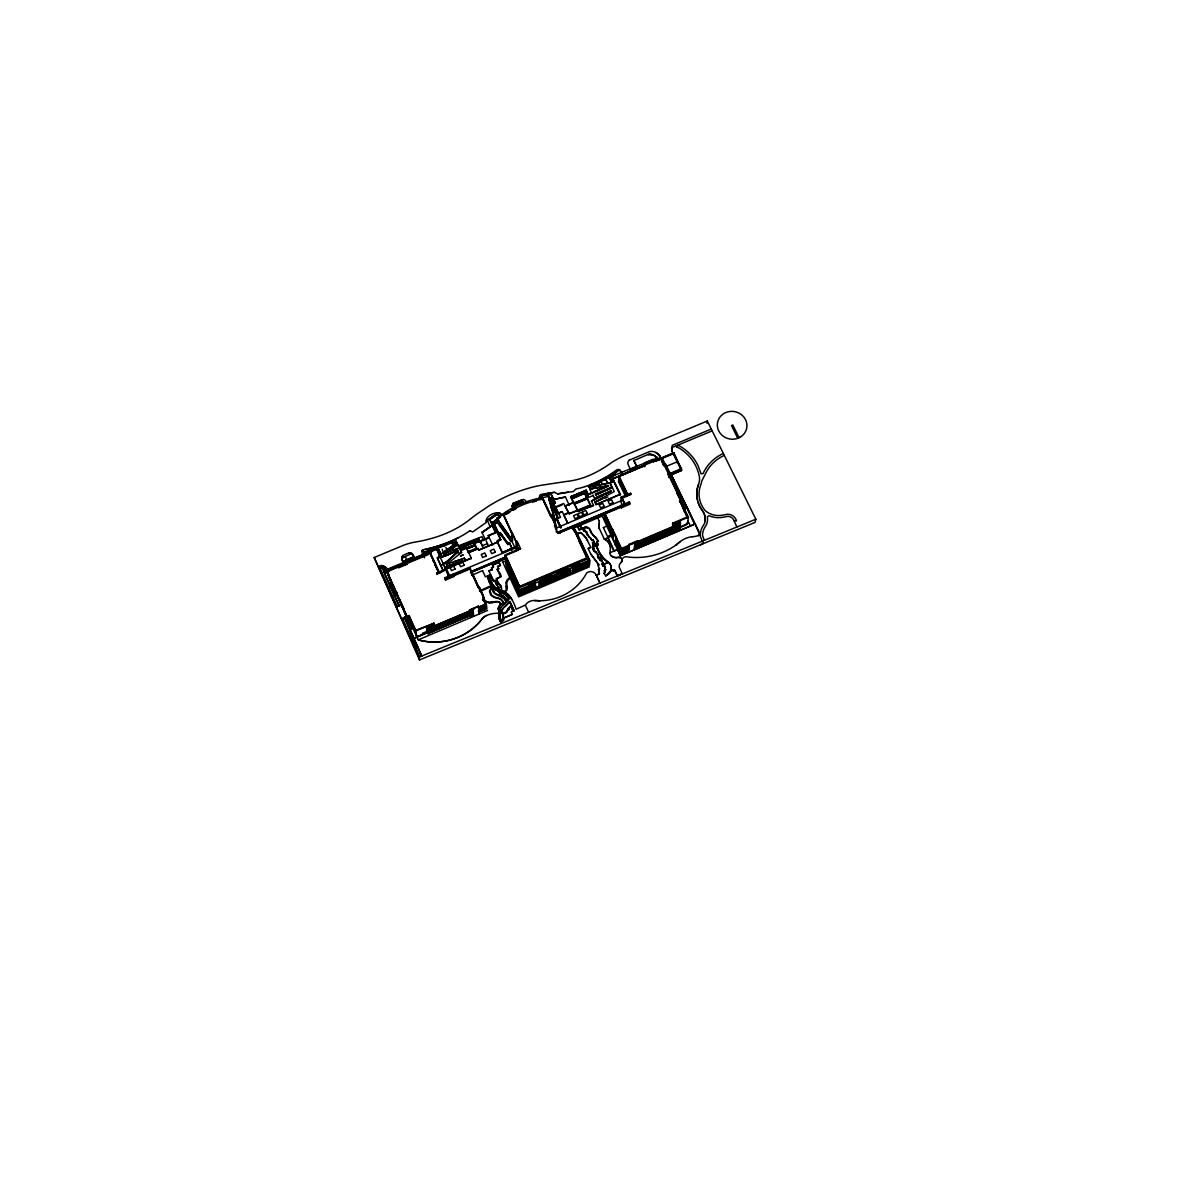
<?xml version="1.0" encoding="UTF-8"?>
<svg xmlns="http://www.w3.org/2000/svg" width="1197" height="1197" viewBox="0 0 1197 1197"><rect width="100%" height="100%" fill="white"/><g stroke="black" fill="none" stroke-linecap="round" stroke-linejoin="round"><path stroke-width="1.5" d="M585.049 486.566L582.311 487.463A77.446 72.404 1.8 0 1 576.026 488.96L573.213 491.563A78.778 73.66 1.8 0 1 568.306 492.176L557.533 493.882L554.48 492.281L547.583 493.344A98.603 94.174 -0.1 0 0 542.391 494.122L541.657 494.331A3.187 3.022 0 0 0 539.757 495.363L539.219 498.281M568.77 512.735L563.892 514.815M569.248 513.618L590.495 504.969M507.319 588.266L507.094 586.365M588.011 494.735L586.021 490.516L570.774 496.89L585.827 490.95L587.652 494.81L585.827 490.95M571.732 498.595L584.839 493.044L591.183 506.615L593.592 505.538L591.498 501.109L611.143 490.815L594.4 498.251M571.897 498.88L584.645 493.463L590.375 505.239L577.597 510.595L571.418 497.997L585.228 492.206L587.727 497.533M572.809 529.493L572.824 526.59L557.757 533.054L554.42 525.812L555.513 525.348C545.488 501.049 559.074 525.274 556.171 531.977M585.737 553.298L589.582 561.483L579.498 565.762L578.69 564.026L572.405 566.69L572.405 565.313L573.183 572.151L572.54 570.774M573.902 503.264L573.857 502.291L565.029 506.122L569.188 513.812L577.597 510.595M574.545 504.102L587.308 498.76L574.38 503.892L586.665 497.787M574.755 529.523L576.834 533.952L580.41 532.396M502.605 614.061L503.458 619.433L502.964 618.265L512.226 614.45M593.413 505.478L578.076 511.358L591.019 506.331M578.63 567.767L578.705 562.635L579.438 569.488L578.63 567.767L572.375 570.43M499.074 588.176L498.82 589.508M495.678 587.697C493.628 586.335 503.413 592.65 499.164 589.193C499.104 586.725 496.83 585.258 499.224 588.385M579.902 525.633C580.051 521.443 583.358 535.119 579.902 525.513L577.732 526.56L579.258 529.792L587.278 527.279L589.552 528.85L591.872 533.802M581.173 532.979L586.246 538.366L590.869 547.433L588.311 548.525M582.595 528.086L583.657 530.914L584.809 530.166L583.792 530.72M582.789 528.58L583.792 530.585M585.228 492.266L571.418 498.057L585.034 492.625L587.368 497.623M577.553 526.366L579.124 530.002L584.869 527.129M585.513 495.902L608.45 486.012M585.423 491.847L571.089 497.443L585.617 491.368L587.293 494.9M586.006 490.59L570.774 496.964M585.348 527.024L589.268 528.461M586.201 490.172L570.61 496.62L573.842 503.533M587.547 535.059L586.605 531.378L585.587 531.812M497.877 608.6L500.316 603.557M498.55 608.241L499.164 610.425M587.263 527.458L586.321 526.979M587.218 527.697L588.894 528.401M588.355 494.705L586.216 490.097M657.692 457.882L609.572 477.229L611.652 482.466L588.789 487.104L591.004 485.967M587.592 540.775L587.592 540.73A21.726 20.648 1 0 0 581.263 532.889L576.894 533.787L574.814 529.358M597.453 544.725L596.764 543.243L595.867 543.618L596.734 546.685A30.464 28.952 5.1 0 0 606.924 561.543L608.106 562.425L606.924 561.423A30.479 28.967 5.1 0 1 596.749 546.565L596.645 545.712M504.431 591.333L505.568 590.585A3.86 3.681 -4.3 0 0 506.136 589.762L506.077 582.535M587.338 566.046L520.426 594.236M592.754 542.75L594.176 542.271L593.024 539.697L592.006 540.251L589.163 536.84M591.572 533.054L589.777 529.254M589.433 566.809L518.66 596.839L502.74 562.081M572.824 528.042L574.755 532.171L576.206 531.558L589.627 560.091L589.478 565.238L519.513 594.909L506.346 566.316L505.329 554.989L520.515 548.6L505.343 555.109L519.782 586.814L587.383 558.176M591.737 493.299L589.717 489.004L608.57 485.892L585.587 495.438L591.752 492.655M590.705 547.373L588.131 548.465L590.869 554.271L598.814 564.909M591.228 538.485L587.413 535.388L586.455 533.353L587.278 533.129M592.306 533.982L593.547 535.298M592.874 495.693L573.902 503.069M503.279 604.919L503.219 603.408M593.727 500.122L611.248 491.039M594.475 498.147L593.009 495.004M593.114 549.288L594.131 548.854C590.555 546.55 598.335 545.458 593.039 546.864M594.894 502.216L595.897 504.64L620.495 494.301M598.111 541.298L593.981 535.717M594.281 536.63L593.936 535.882M595.732 494.945L609.931 488.571L595.867 494.945L595.253 493.927L612.011 487.059L609.482 488.107M595.463 552.326L594.64 550.56L593.862 550.889M593.054 545.084L594.37 544.635L592.919 545.398L593.383 544.396M594.759 537.019L595.807 537.543M594.595 543.932L595.493 543.558L594.595 543.932L595.298 545.533L596.181 545.159L595.493 543.558M596.016 504.58L619.896 494.361M596.615 485.488L596.226 484.665L596.615 485.428M599.248 524.316L599.308 523.418M599.293 522.909L599.293 523.807M596.241 552.116L595.403 552.49M596.57 545.099L598.231 544.605M596.69 541.912L598.38 541.268L596.69 541.912L597.976 544.635M596.734 546.685L596.944 546.281A30.284 28.788 5.1 0 0 608.42 562.171L610.275 564.131M596.749 543.363L595.867 543.737M596.181 574.994L599.936 583.089L596.181 574.994A5.925 5.656 2.3 0 0 586.635 573.049A52.833 50.214 -1 0 1 539.847 600.774L534.595 600.52A10.145 9.711 -2.6 0 0 525.348 605.069L516.131 609.213C513.588 601.448 509.428 592.291 500.555 590.39M599.772 484.845L599.173 483.588M596.241 551.997L598.47 556.111M596.525 545.248L598.246 544.485M598.38 541.149L595.852 537.258L596.301 537.902M598.994 525.827L599.353 528.67L598.979 527.279M599.308 522.79L599.158 521.279M599.069 520.785L597.662 517.777M597.872 556.5L598.65 556.171L597.438 553.613M599.188 524.825L599.158 525.573L599.248 524.436M598.47 569.428L599.458 573.812L596.345 575.144L599.293 573.752L598.47 569.428L599.667 569.054L597.797 565.343L599.009 564.999L590.989 554.211M601.822 495.139L601.986 496.082M599.473 558.7L602.914 558.655L602.196 556.994L600.999 557.503M599.966 559.852L601.971 560.795L603.183 563.488L601.911 560.959M602.899 498.73L594.879 502.366L602.465 498.132M600.565 559.478L599.832 560.061L599.128 558.565L601.044 557.907M598.65 556.171L597.692 556.44C597.617 560.196 603.722 554.914 598.41 558.266L597.527 556.381L598.305 556.051M610.635 534.969L607.522 536.525L603.363 527.488M601.971 560.795L601.178 561.408L600.43 559.807M602.196 556.994L600.924 557.667M525.857 501.274L525.498 500.66A2.663 2.514 -1.2 0 0 522.266 499.748L512.944 503.428L512.062 506.645L523.209 501.543A2.11 2.005 -1.3 0 0 520.77 501.244L512.136 505.388M603.483 563.233L602.106 563.967L603.183 566.361L604.5 565.687L603.183 566.241L601.926 563.892L603.483 563.233L603.812 564.371L608.42 562.051M607.163 483.423L588.789 487.104M607.597 483.004L605.547 479.339L606.864 478.65M606.086 521.159L606.176 519.573M606.46 526.171L603.363 527.727M608.375 486.341L608.315 485.369L589.732 489.064L601.522 487.179M604.156 573.318C605.024 572.75 605.936 567.288 604.515 568.096L605.802 569.892M611.891 487.104L609.931 482.586M594.834 502.037L614.241 491.608L612.4 487.673L609.931 488.571M607.582 537.857L604.35 539.219L599.308 528.565M605.787 575.877L610.754 570.924A8.08 7.706 3.3 0 1 607.148 574.994L605.757 575.937L603.961 573.288L605.188 572.54L603.961 570.745L605.802 569.772M617.413 549.543L614.3 550.859L608.061 537.408M402.072 556.695L401.668 559.179L401.848 557.937M611.862 482.017L613.627 481.703L612.236 478.935L645.003 465.154M612.4 479.129L644.809 464.81M612.939 478.965L620.465 494.735L612.43 478.785M609.961 545.637L609.946 545.757A9.546 9.082 3.2 0 0 604.305 539.144L604.365 539.054A9.591 9.127 3.2 0 1 610.021 545.712A16.01 15.217 2.8 0 1 609.946 551.937A4.175 3.98 4.2 0 0 610.994 555.617A7.227 6.868 4.3 0 0 618.146 557.398A3.157 3.007 4.5 0 1 621.048 562.605M613.612 481.942L611.936 481.748L609.542 477.768L612.984 476.331M609.438 563.009L608.36 562.455L603.827 564.266M614.54 475.433L613.852 474.102M610.29 552.55L617.577 549.722L620.375 555.797L694.814 524.196L670.44 473.294L681.153 468.805L673.567 453.184M611.173 536.106L608.046 537.662M503.967 603.857L503.608 602.854A7.107 6.793 -5.2 0 0 497.877 597.916A11.925 11.371 -4.5 0 1 491.533 594.969L489.947 590.929L492.027 587.443M610.994 555.617L611.054 555.543A7.227 6.868 4.3 0 0 618.146 557.368L618.161 557.473A3.082 2.948 4.5 0 1 621.004 562.56A5.087 4.848 4.9 0 0 619.956 568.755L622.395 573.782M612.191 535.194L611.682 534.027M612.101 536.825L612.55 529.149L612.49 529.987L604.724 513.408L604.455 518.855L613.044 537.827L605.383 519.229L612.355 534.131M610.141 572.136L611.218 569.398M610.874 565.358L610.201 564.281L611.248 566.69M611.143 569.503L611.233 566.809L611.278 568.395M500.301 604.141L503.234 603.632A6.584 6.299 -5.2 0 0 497.772 598.41A12.434 11.85 -4.5 0 1 490.695 594.879L489.408 590.869L491.982 586.844L489.004 581.622L487.523 575.742M612.819 569.548L610.829 570.7L612.819 569.667L613.358 570.685M684.295 511.837L684.893 507.842L683.457 508.575L684.879 507.962L660.939 458.331L618.909 475.897L618.55 481.583L625.388 495.857M611.817 531.558L605.547 515.892L615.857 537.662L615.378 545.263L617.173 544.5L621.467 553.553L621.572 551.952M687.572 516.85L687.392 518.032L679.746 500.675L687.572 516.85L672.654 523.179L672.774 524.914L679.926 521.877L679.791 528.625L636.415 547.014L637.103 548.69L637.642 540.79L628.994 544.455L628.5 550.396L620.929 553.613L616.081 543.393L616.47 537.408L612.55 529.149M617.263 575.892L622.35 573.692L617.248 575.996L614.674 570.116M620.166 484.95L620.435 480.82M620.106 494.885L612.445 478.351M621.542 472.217L621.497 473.054M507.319 588.221L507.049 589.612A4.638 4.429 -4.3 0 1 506.181 591.004L504.925 592.156M630.759 493.822L621.976 497.503L625.088 504.85L621.931 498.236L630.699 494.556L630.49 493.254L621.108 497.189L620.809 501.752L622.844 506.047M620.884 506.9L620.989 505.373L629.278 501.887L629.712 504.266L621.438 507.737L620.899 506.6M621.423 508.037L620.989 505.373M499.134 611.308L498.91 613.373L499.014 612.625M499.224 611.697L499.194 612.176A11.835 11.312 -6.1 0 1 498.954 613.852A9.247 8.843 -4.7 0 0 500.107 620.884L501.334 623.413M500.63 592.844L492.012 587.084M620.375 550.844L620.315 551.637L616.126 542.795M620.929 553.613L621.303 548.391L605.024 514.082M621.931 551.892L621.827 553.209L627.856 550.65L628.545 552.326L628.994 544.455M622.395 552.401L628.62 548.989M622.036 559.538L622.051 559.493A4.234 4.04 5 0 1 626.824 556.785L627.632 556.964A66.793 63.112 5.7 0 0 676.125 544.919L680.36 541.523A22.743 21.666 10 0 1 692.435 536.69M628.021 495.109L618.909 475.897M630.071 469.598L630.131 468.76M629.278 501.887L629.712 504.266M630.49 493.254L630.699 494.556M633.931 460.366L636.699 466.546M670.814 474.985L681.512 470.496L673.761 452.705L653.323 461.249M633.991 549.827L634.111 548.495L637.253 547.164M644.195 466.591L644.54 462.895L653.098 459.319L653.397 461.608M637.088 546.745L637.223 545.338L666.475 532.934L637.313 546.49M637.373 543.722L666.684 531.288L634.32 546.206L637.537 544.066L637.642 540.79M644.54 462.895L644.719 466.606L644.285 465.708M499.493 592.141L499.568 592.949M500.645 592.395L501.513 595.118L501.229 594.415M594.296 491.593L608.256 485.593M657.183 458.197L657.273 457.284L658.559 459.828L654.983 461.189M659.338 460.486L659.442 459.588L654.864 461.503M657.722 453.588L661.672 459.394L659.278 455.069L654.819 451.972A9.651 9.067 6.7 0 0 649.343 451.658L629.158 460.232M662.016 459.244L662.165 457.987L666.235 466.381L677.307 461.743L677.143 463M664.305 466.142L665.487 463.823L669.422 471.947L668.749 477.349M683.382 509.084L684.804 508.471L668.24 474.251L668.465 472.351L664.53 464.227M499.089 611.682L500.69 612.969C498.745 614.645 500.765 623.697 503.683 619.807M598.979 527.398L598.934 526.201M672.923 453.139L673.537 454.426L672.31 451.793A10.339 9.591 5.2 0 1 671.697 448.127L672.34 445.299L711.213 429.065M694.814 524.196L670.44 473.294M673.073 454.621L673.238 453.349L681.153 468.805M673.552 454.306L673.761 452.705M667.717 533.757L668.225 529.852M501.438 589.148L501.558 589.163M501.453 589.373L501.603 588.475M503.443 620.39L503.578 619.268M672.774 524.914L672.654 523.179M679.582 501.872L679.746 500.675M679.926 521.877L680.001 527.189L667.896 532.321M498.954 612.969L498.7 617.906L500.451 621.572M679.133 527.264L687.422 523.747L688.44 517.179L676.739 492.91M690.37 525.932L687.961 521.159M706.933 423.274L707.307 421.015L627.333 454.351A104.079 98.962 8.1 0 0 611.802 462.401C598.515 472.112 583.208 479.788 566.645 481.418L544.44 484.785A108.194 103.346 -0.1 0 0 531.288 487.448L526.471 488.84A153.829 147.755 0.2 0 0 495.423 502.112A183.291 176.662 1.1 0 0 488.915 505.957L476.451 514.381A181.645 175.046 1 0 0 470.556 518.914A96.852 90.433 -6.2 0 1 466.546 521.982L463.823 523.867A95.79 89.446 -6.2 0 1 456.715 528.221L453.768 529.807A109.316 101.91 -6.2 0 1 437.144 536.735A136.084 126.448 -6.1 0 1 415.224 542.076A55.9 53.102 -9.5 0 0 401.564 546.086L374.197 557.518L419.519 659.936L755.083 522.401L755.846 519.229L707.307 421.015M695.128 524.271L670.889 473.922L681.602 469.419L673.702 453.154L653.293 461.773M593.742 499.718L591.333 501.064M699.228 535.059L698.09 535.702L700.29 534.401A21.337 20.035 7.8 0 1 703.641 524.944A9.98 9.352 6.2 0 0 705.183 520.89A16.399 15.352 5.8 0 0 702.31 510.401A30.643 28.578 7.8 0 1 698.09 502.186L697.477 499.972A30.628 28.563 7.8 0 1 698.554 484.351A17.357 16.174 5.3 0 0 699.243 475.897A45.441 42.359 3.8 0 0 678.011 447.394L675.452 446.047L678.011 447.483M755.846 519.229L703.297 540.76L702.729 543.842L700.44 544.785M611.128 491.144L596.929 497.189M598.994 526.336L599.098 525.438M498.954 561.992L492.416 565.149L493.463 567.288L491.563 567.842M500.256 614.27L500.092 614.854M498.55 608.345L500.196 605.054L502.77 604.141M498.55 608.061L498.835 606.969M501.049 607.328C495.738 610.919 505.463 613.837 504.7 612.52M498.745 609.572L499.433 610.021M501.064 590.286L501.453 589.612M508.426 608.256L508.097 609.303M501.184 590.256L502.276 590.72M503.428 620.285L502.89 620.809M508.86 609.153L505.792 612.834L507.259 611.742M508.231 608.824L507.932 609.662M508.86 609.034L508.516 609.931M508.486 608.211L506.166 611.847M509.159 608.3L509.353 607.852M508.77 609.228L508.426 610.111M500.541 613.014L500.331 613.462A8.05 7.706 -4.7 0 0 501.558 620.839L501.887 620.974M501.393 611.607L502.77 608.555M501.259 611.772L501.004 611.996A40.294 38.379 -7.1 0 0 501.723 610.35A7.81 7.466 -4.6 0 1 503.623 607.642A72.523 69.86 -1.8 0 1 509.997 601.687L514.216 610.859L511.149 612.026L512.391 614.405L503.144 618.34M501.019 612.43L503.578 612.894M402.087 556.755L402.581 555.737M502.411 609.423L502.875 608.63M446.885 561.842L458.182 551.488L445.628 562.665L443.01 563.518L445.553 562.366L448.157 568.066L471.334 558.251L466.411 547.478L460.591 549.917L460.74 550.68L474.715 544.725M481.403 619.717L482.152 618.744A12.673 12.135 -6.3 0 1 486.491 615.512L487.059 615.258A27.172 26.065 -6.3 0 1 498.91 613.268M409.958 621.632L418.232 639.871A58.444 55.526 -8.6 0 0 480.177 621.333L481.882 619.058M506.107 582.759A7.646 7.302 -3.4 0 1 508.426 578.57L509.862 577.553M503.398 613.896L503.443 617.772M505.119 599.697L506.136 602.076L500.705 607.552M503.144 608.435L508.86 602.809L508.336 603.393M505.733 605.817L507.274 604.35M458.212 551.458L445.658 562.829L458.182 551.488M446.99 564.191L461.518 552.386L459.199 547.493M508.875 602.929L509.952 601.896L514.037 610.799M509.952 607.448L511.897 607.208L511.388 606.011L509.608 606.894M402.746 555.632L404.421 554.765A46.399 44.08 -9.5 0 1 408.431 553.134M676.125 544.919L680.36 541.523M504.401 613.298L503.638 613.552M442.112 549.333L443.444 552.251L453.109 545.398M456.94 542.884L453.124 545.518L452.227 543.393M486.221 521.159L497.473 513.049M444.656 556.021L457.778 550.5L444.73 556.276L443.085 552.67L456.865 542.78M461.758 552.43L459.154 553.523L456.94 548.675L443.892 554.435L457.688 544.53M443.892 554.435L457.793 544.665M497.324 521.383L492.012 525.124L495.588 532.904L489.723 535.358M500.092 516.984L492.551 522.326L493.493 524.376L492.132 524.391L492.162 525.483L482.092 532.53L493.673 524.436M492.745 522.595L498.64 518.226M499.194 518.002L500.122 517.358M481.927 532.426L492.221 525.229M613.388 474.057L619.477 469.927L620.106 470.601M500.989 514.351A2.559 2.409 -2.9 0 0 497.533 513.169L489.438 518.81L495.678 532.081L497.099 531.348M489.648 519.184L496.351 514.56L499.523 515.593M489.543 519.363L496.142 514.83A2.17 2.05 -3 0 1 497.339 514.426L498.91 514.785M489.618 519.633L496.157 515.054A2.17 2.05 -3 0 1 497.368 514.665M515.383 548.78L512.346 542.211L512.121 539.174L512.645 540.281L510.715 541.089L497.174 522.221L496.8 518.226L505.059 512.451A92.857 88.668 -0.2 0 1 539.054 498.266L549.064 496.411L554.645 518.555L554.72 522.52L552.58 514.052M493.972 524.944L493.852 523.717L496.83 521.653M493.897 524.136L498.64 520.845M494.391 524.256L498.715 533.638L494.391 524.256L498.685 521.249M611.083 475.643L613.388 473.982M469.329 531.244L470.047 530.69L469.314 531.184A105.321 98.349 -6.2 0 1 464.69 534.131L463.119 535.119A105.321 98.349 -6.2 0 1 458.256 537.707L455.264 539.189A118.488 110.468 -6.2 0 1 440.182 545.263A145.301 135.022 -6.1 0 1 424.696 549.483L423.394 549.812A1.691 1.601 -8.1 0 0 422.092 551.024A4.354 4.115 -8 0 0 422.332 553.418M492.191 525.528L490.172 526.904L487.403 520.321M615.168 472.89L616.605 471.917M608.734 477.184L611.158 475.688M609.019 477.289L613.896 473.922L615.019 475.553M511.972 550.081L511.912 550.44M590.42 484.725A98.588 91.93 1.6 0 0 605.682 477.334L612.729 472.68A94.877 90.209 8.1 0 1 617.113 469.733A1.736 1.631 4.7 0 1 618.774 469.598L619.627 470.092M609.019 477.214L604.096 480.057M609.093 477.304L607.343 478.291M501.124 514.471A2.678 2.544 -2.9 0 0 499.179 513.004C494.57 511.658 484.516 516.655 486.281 522.446L472.68 531.962L470.047 530.69M452.257 543.618L456.207 541.268M559.897 577.687L560.72 577.208A13.167 12.583 0.4 0 1 563.518 576.086L563.847 576.011M539.024 586.635L539.159 586.56A14.499 13.825 -2 0 0 541.508 584.884A17.177 16.429 -0.9 0 1 545.189 582.385L547.253 581.518A17.177 16.429 -0.9 0 1 549.423 580.904L551.084 580.769A8.963 8.544 -0.6 0 0 557.518 578.046L558.73 576.954A17.147 16.399 0.4 0 1 560.645 575.832L561.318 575.518M604.096 479.997L593.727 485.069M606.535 493.703L609.542 492.117M601.507 481.239L588.685 486.88M505.777 612.729L504.939 613.223M723.287 453.498L721.716 454.232A43.032 40.1 8.6 0 0 703.043 473.608L701.053 473.758L698.165 465.872A47.7 44.469 3.8 0 0 679.163 445.703L677.981 445.075M724.245 455.414L722.823 456.087A40.758 37.99 8.6 0 0 706.14 472.336L701.666 481.254A19.616 18.269 5.3 0 1 700.948 484.411L700.006 487.179A28.354 26.454 7.8 0 0 702.953 507.498L704.779 510.176A18.479 17.252 7.3 0 0 719.217 515.518A30.523 28.444 7.2 0 0 725.651 514.545A8.454 7.93 8.1 0 1 734.719 517.478A10.354 9.711 8 0 1 736.514 520.904L734.24 521.159L736.873 527.009M378.327 566.78L381.574 565.448M401.728 558.281L405.319 556.635L407.249 560.944M457.733 550.396L442.247 557.174L437.907 547.523L423.813 552.341L437.907 547.523M451.688 542.884L451.868 542.705A113.356 105.77 -6.2 0 0 456.042 540.909L459.214 547.553L477.543 539.817L478.546 542.032M514.74 547.388L502.201 552.655L511.912 548.525L509.668 543.423L507.767 544.231M502.201 552.655L512.062 548.301L509.518 543.034M497.234 569.248L498.685 568.979L497.608 566.45L500.496 565.373L498.85 561.782L505.299 558.999M419.519 659.936L418.875 657.213L703.297 540.76M422.317 633.378L427.284 631.268L428.017 633.632L473.548 613.462L470.167 614.48M535.119 585.647L528.805 588.311L529.613 590.046L519.483 594.34L507.289 567.243L519.423 593.592L529.568 589.283L528.775 587.547L535.074 584.869M572.375 569.832L578.645 567.183L579.453 568.904L589.493 564.64M427.913 631.612L445.404 624.191M478.89 609.991L485.099 606.565L478.785 609.243M589.537 563.069L579.468 567.333L578.66 565.612L572.39 568.276M528.85 588.894L528.565 583.882L529.643 590.615L528.85 588.894L535.134 586.216L534.909 581.203L535.942 587.951L535.134 586.216M628.814 546.565L622.635 549.184L628.889 545.757M427.703 632.196L416.751 636.849L415.404 631.133L408.566 615.797L415.763 630.265L416.002 631.298L409.179 615.542M528.939 589.343L535.807 586.425M540.969 584.241L568.47 572.57M571.912 571.119L578.794 568.111M445.538 624.924L428.062 632.33L427.284 630.206M473.099 613.238L447.154 625.029L470.436 615.572M478.98 610.739L485.279 608.061L479.084 611.487M589.508 563.862L579.468 568.126L578.66 566.39L572.39 569.054M401.623 618.849L407.16 616.335L404.332 617.353L413.833 638.465L417.005 637.118M427.568 632.644L417.678 636.849L417.349 635.412M602.749 558.475L601.552 558.984L600.759 556.994M628.754 547.373L622.515 550.8L628.679 548.181M668.121 530.675L680.255 525.528L679.597 524.166M413.908 638.749L416.96 636.969M428.227 633.063L445.673 625.657M478.695 611.936L485.369 609.303L484.92 608.315M668.001 531.498L680.135 526.366L679.477 524.989M470.346 615.767L469.493 609.886L478.366 606.131L479.503 613.866L478.71 612.131L486.925 608.749L486.341 603.872L470.421 568.994M470.526 616.201L473.743 614.839L473.907 616.051M621.093 552.79L628.56 549.782M667.791 533.144L679.881 528.012L679.223 526.65M620.39 555.632L695.188 523.882L702.295 541.194M509.772 606.819L511.388 606.011M513.722 610.216L512.166 609.438L513.034 611.218M613.313 570.879L614.66 570.236L617.323 575.862M614.615 570.43L613.238 571.164L612.714 570.026M420.536 653.487L421.703 656.106L404.481 617.278M498.521 583.597C490.695 573.124 508.381 582.595 497.084 569.413L498.805 568.575M496.366 578.869L500.66 576.715M479.563 588.475C476.182 580.545 485.907 599.069 483.857 600.655M497.518 586.156L494.645 580.395L493.568 581.114L494.675 580.635M612.46 530.48L613.253 534.565L605.458 517.568L612.37 532.126L613.148 536.196L606.894 522.835M413.578 627.677L409.838 629.682L412.576 628.395L409.434 616.575M479.758 590.016L479.488 590.929M593.832 542.017L592.395 542.63L593.203 544.336M480.491 590.42L491.159 585.677M480.7 591.168L491.593 586.321M510.236 578.555L508.979 579.079A6.898 6.584 -3.4 0 0 506.78 583.702L506.915 585.722M409.853 622.53L411.065 621.901M411.199 622.455L409.958 622.979L386.033 569.009M411.379 623.188L410.137 623.712L393.963 588.475M410.601 624.131L408.042 625.208L411.544 623.921M411.723 624.654L410.481 625.178L394.157 589.253M410.661 625.911L411.903 625.388M483.768 599.906L483.184 595.223M412.067 626.121L410.84 626.644L392.766 584.48M393.155 586.036L410.96 627.183L412.202 626.674M483.393 596.869L485.862 603.782L483.483 597.632M412.501 627.946L413.549 627.497L413.264 626.3M483.573 598.38L486.042 605.293L483.678 599.143M616.081 543.393L617.278 542.884M415.763 630.265L433.927 623.278L415.404 631.133M519.737 586.35L587.398 557.578L587.353 558.969L519.827 587.592L505.448 556.396M597.303 553.942L592.754 549.169L593.951 548.795L592.859 546.79L594.774 545.982L594.236 544.844M426.431 626.884L434.137 624.31L426.701 627.467L428.017 633.632M534.924 581.787L528.595 584.465L529.403 586.216L519.214 590.525L507.019 564.086L507.094 564.879M572.405 565.897L578.705 563.233L579.513 564.969L589.612 560.69L577.283 534.475M672.923 523.747L688.44 517.179M404.511 617.428L413.923 638.255L427.538 632.465L427.987 633.452L469.912 615.662L470.72 617.592L469.658 610.246L478.531 606.475M534.969 582.55L528.64 585.243L529.448 586.979L519.259 591.303L506.017 562.964M672.49 524.346L680.764 520.83M471.124 610.32L474.087 609.064M478.516 607.178L486.341 603.872L478.531 607.298M519.513 594.909L519.169 589.956L529.373 585.632M535.717 582.939L538.949 581.547A14.603 13.915 -1.9 0 0 541.313 579.857A17.297 16.534 -0.8 0 1 545.024 577.358L547.104 576.475A17.297 16.534 -0.8 0 1 549.288 575.862L550.964 575.727A9.037 8.603 -0.5 0 0 557.428 572.974L558.67 571.882A17.282 16.504 0.5 0 1 560.6 570.76L562.665 569.877A17.282 16.504 0.5 0 1 567.094 568.934A14.544 13.84 0.7 0 0 569.981 568.395L573.213 567.049M579.513 564.371L589.627 560.091M534.999 583.328L528.685 586.006L529.478 587.742L519.318 592.066L506.032 563.159M572.39 567.483L578.675 564.819L579.483 566.54L589.552 562.276M427.449 629.427L472.68 610.246M478.591 607.747L484.92 605.069L478.68 608.495M535.044 584.106L528.73 586.784L529.523 588.52L519.363 592.829L507.154 565.672M629.158 544.8L637.806 541.134M680.584 523.254L621.288 548.51L616.41 538.231M445.269 623.457L427.763 630.879L427.12 629.472M394.277 594.58L395.234 594.176M394.217 594.744L397 593.577M391.509 596.256L395.489 594.58L393.454 586.47L387.723 573.168M555.647 528.281L622.096 500.316M447.917 576.311L517.433 547.044L518.181 548.66M444.835 577.732L453.603 574.336L454.067 576.445L445.553 580.021L444.835 577.732L445.553 580.021M470.436 569.114L470.092 568.321L453.558 575.398L453.349 574.141M445.359 578.884L453.872 575.308M455.279 575.173L468.521 569.607M622.26 505.254L557.518 532.485L622.26 505.299M625.133 504.117L621.108 497.189M622.515 505.942L557.787 533.174L629.817 503.024M505.388 555.588L518.121 550.231M561.767 531.872L571.238 527.877M604.694 514.052L620.854 507.244M572.331 528.7L605.547 514.59M471.827 571.268L505.733 557.009L471.827 571.313M499.029 562.5L492.595 565.208L493.463 567.288M384.701 573.677L399.14 605.877L401.863 604.47M400.711 605.218L396.327 606.999M471.663 575.428L482.6 570.565M502.77 562.321L507.513 560.316M505.912 561.169L507.363 560.555L507.483 561.947M493.448 567.064L491.398 567.782L492.326 569.682L489.034 570.834M500.331 565.313L497.757 566.286M482.63 570.804L485.413 576.879L490.65 574.665L493.568 581.114L488.87 570.774L492.326 569.682M489.364 575.353L487.733 576.415A26.304 25.047 -3.2 0 0 491.039 585.423L491.623 586.335M388.322 572.151L386.257 573.019L383.429 566.675L379.15 568.635L383.863 566.405A15.606 14.753 -11.6 0 1 386.601 568.216L387.678 570.64L387.484 569.847M612.236 479.069L636.445 469.134M639.587 467.623L644.884 465.543M659.966 459.304L673.507 453.633M553.717 503.907L555.498 503.069L551.189 494.226L542.81 495.349A1.975 1.87 0 0 0 541.239 497.862L541.837 499.149M620.495 475.882L644.794 465.723L644.36 464.825M458.391 545.907L481.957 536.66L483.573 540.236M479.653 541.747L478.187 538.515L458.78 546.715L477.977 539.009L479.279 541.852M458.915 546.924L477.977 539.009M496.964 531.259L500.855 540.161L492.521 521.982M555.288 506.72L560.525 517.373L556.77 518.78L561.049 527.907M555.468 506.93L563.622 503.503L565.104 505.957M489.094 537.483L488.211 535.538L495.663 532.426M477.334 540.311L478.172 542.121L477.334 540.251L453.498 550.276L453.02 549.333M497.069 531.962L495.588 532.904M459.498 548.061L477.124 540.685L477.798 542.211M557.114 506.974L562.006 504.925M386.796 570.864L386.481 569.607L436.591 548.675L440.227 556.68C432.745 558.445 444.641 559.074 436.381 549.169L387.11 570.191L436.381 549.169M459.513 548.121L477.124 540.745M478.157 542.061L476.915 541.119L459.394 547.882M477.064 542.391L476.69 541.553L459.798 548.63M437.593 558.266L442.86 556.695M477.034 548.959L474.236 542.989L476.99 549.273L468.596 552.371M474.266 543.273L489.214 537.423L474.177 543.528C477.872 547.822 453.947 551.338 474.865 544.934M445.808 555.333L440.391 557.488L440.227 556.68M498.67 533.234L500.241 532.575L507.962 543.677L500.241 532.575M480.012 541.657L487.867 538.441M500.271 532.979L498.476 533.712L498.506 535.089M498.461 534.49L500.077 533.518L507.782 544.515L509.698 543.707L509.488 542.63L507.932 543.273M574.066 503.353L586.829 497.937M612.46 487.508L606.879 489.977M475.014 545.278L466.8 548.72L475.404 545.548M574.216 503.623L586.994 498.281M520.53 548.72L517.209 541.433L516.116 541.897L512.181 532.441L512.346 542.211M567.632 523.074L562.231 511.583L558.251 513.663L550.71 497.593M476.391 548.136L468.311 551.862M487.448 543.543L482.226 545.787L480.94 542.675L483.408 548.301M468.611 552.43L476.825 548.929L468.296 551.802M460.471 555.902L463.015 554.839M468.745 552.655L478.052 548.435M460.516 556.156L463.059 555.079M445.628 562.665L443.189 563.578M496.74 541.283C497.638 545.413 495.827 538.276 500.795 539.578M443.369 564.086L440.78 565.298L443.518 564.161L445.718 569.009M511.837 535.268L512.181 532.441M390.491 586.425L391.688 585.932L390.087 577.912L390.791 580.725M496.785 541.867L499.493 540.73M387.813 588.011C392.257 581.443 397.569 594.52 394.277 595.029M478.74 550.022L497.518 542.136L502.261 552.416M497.518 542.136L478.68 550.261L478.067 548.525M510.715 541.089L510.416 537.214L512.346 536.391M393.454 586.47L395.234 591.976M492.73 545.054L488.211 535.538M560.331 527.338L556.246 518.63L557.607 517.643L550.321 502.127M512.391 537.019L510.461 537.827L496.875 518.87L505.119 513.079A92.782 88.608 -0.2 0 1 508.216 511.089M556.246 518.63L558.116 517.837L549.827 500.151L549.842 501.124M604.56 498.401L607.911 496.979M590.39 504.85L591.258 506.391M393.544 587.577L395.579 593.308M512.451 537.827L510.521 538.65L496.95 519.707M668.465 472.351L669.422 471.947M394.142 587.547L392.407 584.645M512.511 538.65L510.58 539.458L497.024 520.545M444.82 567.243L462.7 560.929L447.244 566.226M445 567.617L447.424 566.6M445.179 567.977L447.618 566.959M512.585 539.473L510.655 540.281L497.099 521.383M668.24 474.251L669.183 473.847M670.38 473.743L681.662 468.985M447.798 567.333L445.359 568.291M447.977 567.692L445.553 568.71M668.121 475.119L669.078 474.73M465.588 560.525L471.139 558.071L471.244 558.834M446.047 569.667L437.144 574.126L436.755 572.869L446.406 568.829L449.743 576.161L446.047 569.667L436.89 573.543M681.527 470.406L670.829 474.91L700.29 534.401A14.259 13.526 9.4 0 1 693.287 536.645L692.435 536.72M509.742 543.258L507.812 544.066C501.693 533.249 497.234 535.358 493.852 523.717M516.027 540.745L516.042 548.854M395.205 593.458L396.805 592.784L396.491 591.527M396.85 592.979L395.249 593.652L391.18 582.281M523.209 501.543L512.062 506.645M401.728 557.922L411.948 553.583L413.474 556.665M671.756 447.678L712.095 430.905M382.636 568.964L384.746 567.947L386.287 568.979L388.756 574.695M384.237 568.5L386.227 569.233M383.968 571.777L386.736 570.61M406.756 562.874L407.429 564.131L398.556 567.842L397.838 565.882L406.471 561.588L406.905 562.964M426.76 553.867L431.803 551.757M384.028 572.016L386.975 570.789M612.819 476.271L609.378 477.708L611.652 482.466M385.658 571.687L430.501 552.969L439.359 572.63M631.986 468.73L636.684 466.77M398.137 567.154L388.576 571.164L388.771 571.942M407.025 563.473L428.93 554.301M644.974 463.808L653.532 460.232M591.049 486.147L593.742 485.009M512.959 503.488L522.266 499.807M562.006 575.218L562.71 574.964A17.147 16.399 0.4 0 1 567.094 574.021A14.454 13.751 0.7 0 0 569.967 573.498L570.116 573.453M587.742 485.713L590.42 484.665A98.603 91.945 1.6 0 0 605.682 477.274M445.523 545.368L436.935 548.241A147.246 136.832 -6.1 0 1 434.975 548.825M446.406 564.371L464.481 558.101L465.558 560.405M408.431 553.194L408.97 552.954A2.229 2.11 -9 0 1 410.242 552.879L411.963 553.642M585.049 486.625L587.742 485.653M453.798 561.827L464.406 558.251L465.528 560.78M427.673 550.425L445.508 545.278A120.837 112.653 -6.2 0 0 451.673 542.795M482.466 599.113C487.329 606.61 497.683 597.707 501.109 603.677M496.112 601.867L498.625 601.747L500.166 603.288M495.349 602.076L495.723 601.867M494.945 602.061L489.139 602.675L482.81 599.877L488.271 602.465M429.08 550.381L427.628 550.321M584.884 527.443L586.321 527.279M565.343 497.114L553.583 499.508L565.418 496.89L569.338 505.418M491.398 602.869L493.014 602.615M547.598 493.403L554.48 492.356M568.306 492.176L557.533 493.882M555.154 502.979L551.114 494.361L542.825 495.528A1.855 1.751 0 0 0 541.358 497.817L541.912 499.014M492.042 588.415C492.491 596.854 503.817 594.744 506.211 602.001M534.595 600.52L539.847 600.774M490.052 602.899L488.72 602.69M499.792 595.208L500.047 594.595M501.917 613.537L501.289 613.358M492.58 588.37L495.169 593.532L499.583 595.178M381.753 565.478L383.13 566.076M618.64 469.553L618.774 469.598A3.621 3.411 4.7 0 1 620.63 471.394L621.482 473.114M500.765 592.44C504.73 593.607 513.154 599.024 506.226 602.166A73.9 71.177 -1.8 0 0 504.087 604.171L502.949 605.128M509.219 598.65A15.277 14.588 -5.3 0 0 502.545 593.009L501.513 592.5M440.182 572.854L439.419 572.899M448.411 576.236L446.167 570.341M500.615 590.286L501.453 590.63M492.117 586.994L492.865 587.772A14.693 14.005 -4 0 0 496.456 590.271L500.825 592.335M504.281 591.946L503.324 591.138M383.115 566.031L384.491 566.824A15.352 14.514 -11.5 0 1 386.481 568.291M502.815 596.121L505.388 597.453M503.069 596.121L501.738 595.074M502.052 596.794L504.67 598.635L503.713 597.931M504.356 596.69L503.264 596.016M500.286 595.283L500.555 595.537A6.494 6.194 -4.2 0 0 502.411 597.168L502.62 597.288A15.247 14.573 -5.5 0 1 505.029 598.994A7.167 6.853 -5 0 1 506.6 601.507L508.067 600.4L504.82 597.498M504.655 598.515L505.134 599.024M413.234 556.351L412.845 554.316L415.06 558.894M494.93 587.233L492.162 583.642L492.67 584.51M501.244 596.166L499.777 593.907M499.972 585.318L501.378 587.592L501.109 586.246M499.299 584.6L500.795 586.38L500.555 585.498M505.807 598.186L507.229 599.203M593.921 536.002L592.65 534.595M593.832 536.211L592.56 534.805M499.882 585.064L499.373 584.286M498.865 584.001L499.718 584.884M505.314 599.113L506.151 600.34L505.673 599.532M493.478 585.737L493.089 585.423A24.553 23.386 -3.2 0 1 489.468 576.176M493.373 585.812L493.448 585.902A12.943 12.314 -4 0 0 498.147 589.178M443.085 552.67L440.93 554.256L443.459 552.386M496.815 518.241L510.416 537.214M509.488 542.63L507.782 544.515M496.83 585.318L496.785 585.094M500.765 586.156L501.229 587.173M498.506 583.358L498.895 584.226M499.568 620.241L500.002 620.944M500.151 603.168L499.957 602.914M499.014 611.383L497.892 608.719M569.308 513.767L565.149 506.062L573.782 502.456L578.241 511.703M496.336 578.645L498.73 583.523M492.176 583.762L489.483 575.278M496.501 584.764L494.585 580.56M739.088 437.698L732.803 424.98L731.472 425.548L737.756 438.267M674.36 455.922L681.512 470.496M663.617 464.69L661.507 460.351L663.512 465.573M687.422 523.747L686.599 523.209L686.33 524.855L678.549 528.161L679.013 529.134L634.171 547.822L637.223 545.338M679.836 522.505L680.495 523.882L637.522 542.091L634.455 544.59L680.375 524.705L679.716 523.343M679.253 527.488L679.791 528.625M636.819 466.501L633.737 460.636L648.116 454.426A8.933 8.394 6.6 0 1 657.003 457.688L657.602 458.72L656.899 457.763A8.798 8.274 6.6 0 0 648.161 454.546M631.193 470.99L628.23 464.825A4.399 4.13 5.6 0 1 629.158 460.157M496.486 584.54L496.665 585.049M621.886 472.202L622.964 474.446M618.864 476.556L627.886 495.408M618.819 477.438L627.078 494.72M618.759 478.321L620.375 481.703M627.004 495.558L621.019 483.049L626.944 496.411M618.699 479.189L620.315 482.571M618.654 480.057L620.27 483.438M626.136 495.708L620.914 484.785L626.061 496.56M618.595 480.925L620.211 484.306M704.36 540.326L702.489 535.418A19.062 17.895 7.8 0 1 705.033 526.964L705.557 526.171A12.209 11.431 6.2 0 0 707.412 521.219A18.613 17.446 5.8 0 0 707.472 518.092L707.367 517.119A1.885 1.766 7 0 1 709.911 516.012L710.584 516.296A20.708 19.332 7.3 0 0 719.337 517.643A32.693 30.464 7.2 0 0 726.235 516.61L726.893 516.476A6.18 5.79 8.1 0 1 732.519 518.301L732.953 518.765A8.02 7.511 8 0 1 734.24 521.159M609.886 482.885L612.056 487.224M605.727 479.309L607.582 483.214M601.672 482.675L602.435 484.351M459.364 547.657L457.748 544.635L458.481 546.49M616.38 538.725L620.54 548.421L616.32 539.548M616.275 540.356L620.435 550.036L616.216 541.164M616.171 541.987L620.525 551.338M602.226 515.997L620.375 555.797M612.879 538.455L615.976 545.009M607.582 537.692L613.822 551.054M585.423 491.787L588.086 497.383M596.854 541.852L598.141 544.695M589.717 529.403L591.498 533.338M605.428 567.797L604.5 565.687L605.278 567.632M594.37 544.515L595.118 546.236M591.109 538.815L591.887 540.46L593.024 539.697L594.176 542.271L592.575 542.69L593.547 544.455L592.724 544.665M588.206 534.79L589.104 536.989M599.308 558.64L599.892 559.897M587.114 533.069L584.675 530.495M584.809 530.166L585.513 531.977M592.934 549.228L593.787 551.054M577.268 535.298L584.196 550.022M572.824 526.59L588.789 560.645M572.824 527.219L586.62 556.545M578.69 540.55L586.575 557.293M572.809 528.67L573.243 529.583M567.797 523.119L563.772 514.86M558.371 513.618L550.8 497.937M549.827 500.57L558.131 518.256M550.336 502.545L557.607 517.643M561.049 527.533L556.77 518.78M556.246 518.211L560.69 527.682M512.376 535.044L503.892 515.503A89.132 85.092 -0.2 0 1 543.229 499.089L555.513 525.348M543.243 499.733L550.904 516.087M544.037 502.216L550.919 516.924M503.892 515.503L516.116 541.897M503.952 516.131L512.316 534.221M499.403 515.653L500.226 517.134M489.289 518.78L495.633 531.977M505.329 554.989L519.827 587.592M505.508 556.994L507.423 561.154M505.568 557.802L506.855 560.57M505.643 558.595L506.915 561.363M505.703 559.388L506.989 562.156M497.458 542.301L502.276 552.7M505.777 560.181L507.049 562.949M505.852 560.974L519.169 589.956M499.059 562.74L500.346 565.553M486.191 540.879L488.645 546.371M481.912 532.276L485.309 539.518M497.264 569.473L500.69 576.939M512.496 609.168L511.598 607.223L512.511 609.288M480.027 541.717L478.411 538.216M478.905 541.942L477.753 539.383L459.064 547.268L459.334 548.286M477.423 542.301L476.915 541.119M466.501 548.106L468.491 552.805M478.98 586.979L482.825 595.373M479.189 588.625L471.244 571.208L478.576 587.817M477.947 587.009L471.453 572.779L471.558 573.558M484.082 601.552L486.132 606.041M461.833 558.969L463.089 561.707M478.516 610.65L479.159 612.041L478.366 606.131M445.823 547.373L446.945 549.692M453.528 575.278L454.067 576.445M469.733 611.502L473.129 610.485L427.598 630.161L426.805 628.021M448.217 567.812L447.364 565.942L462.91 561.647L442.875 570.281L437.204 557.533M437.818 547.672L442.247 557.174M436.86 549.647L445.538 568.934M442.98 570.161L437.429 558.281M430.77 554.391L432.491 558.655L430.92 555.184M433.06 559.463L438.865 572.286M433.853 561.662L438.267 571.418M434.885 564.879L438.401 572.211M423.903 552.012L425.025 554.376M423.738 551.937L425.085 555.139M423.244 554.899L424.546 557.802M403.748 563.622L401.788 559.089L403.135 562.47M404.122 564.131L404.646 565.298M419.848 656.869L402.581 618.445M426.701 627.467L427.344 628.994L469.658 611.054L427.329 628.874L428.331 633.602L427.269 631.208M413.833 638.465L421.703 656.061L414.701 640.066M381.903 574.784L418.875 657.213L409.898 629.906M518.181 548.63L518.735 549.947M414.222 629.024L416.272 633.602M386.481 568.291L387.723 570.819M387.005 569.802L387.993 572.031M399.753 599.488L404.317 609.707M407.025 615.782L409.105 620.405M410.481 623.487L412.546 628.126M410.541 623.817L412.636 628.5M390.985 581.503L388.112 574.74L388.322 575.533M390.701 581.562L388.516 576.311L388.711 577.089M391.524 583.627L386.945 571.193M391.688 585.932L395.489 594.565M399.08 605.652L381.843 567.198L383.833 566.286A15.606 14.753 -11.6 0 1 386.631 568.336L386.601 568.216M379.24 566.286L397.299 606.655M374.197 557.518L382.576 576.326M500.855 593.921L501.259 594.774L501.079 593.921M500.062 594.714L499.299 591.602M503.428 617.667L503.309 617.323M499.912 594.37L499.329 591.827M499.089 587.757L499.254 588.789M500.675 593.323L500.75 592.216M384.013 571.523L384.087 572.271M549.079 497.084L554.66 519.184M549.109 497.937L554.69 520.86M549.154 499.658L551.712 509.817M552.565 513.214L554.705 521.683M408.566 615.797L408.805 616.844M409.823 622.425L410.96 627.183M501.603 588.011L501.468 588.041M433.658 622.694L434.137 624.31M430.501 552.969L431.07 555.992M433.119 560.031L433.269 560.839M432.745 560.046L432.94 561.049M436.755 572.869L437.144 574.126M445.134 622.724L445.778 626.196M436.591 548.675L436.785 549.812M466.411 547.478L466.426 548.301M470.092 568.321L470.391 570.49M478.531 610.724L478.71 612.131M479.354 586.814L479.862 590.779M480.955 591.542L481.059 592.306M486.491 615.512L486.491 615.542A12.673 12.135 -6.3 0 0 482.152 618.774M487.628 610.425L418.232 639.871A58.444 55.526 -8.6 0 0 480.177 621.288M492.551 587.428L492.595 588.595M498.55 607.911L498.55 608.704M499.658 609.393L499.927 609.138A9.98 9.546 -4.6 0 1 500.72 607.747M498.491 582.864L498.64 583.807M499.089 589.388L498.057 586.844M499.089 583.897L499.314 584.824M498.715 583.283L499.029 584.435M506.316 586.321L506.54 587.503M520.336 592.994L520.441 594.43M517.209 541.433L517.777 549.737M525.348 605.143L528.64 612.221M543.214 499.089L543.273 500.585M549.064 496.411L549.169 500.511M492.042 587.667L492.072 588.64M551.622 515.907L551.667 517.717M553.613 503.503L555.333 503.054M555.408 506.66L555.423 507.468M558.475 512.989L562.231 511.583M558.116 517.837L558.131 518.795M560.196 532.53L560.196 533.353M458.271 537.767A118.862 110.797 -6.2 0 1 440.197 545.323A145.286 135.007 -6.1 0 1 424.711 549.543M655.851 452.376A9.651 9.067 6.7 0 1 659.906 455.907M620.106 470.466A3.621 3.411 4.7 0 1 620.644 471.274M412.411 554.061A4.728 4.474 -9.1 0 0 410.257 552.939A2.229 2.11 -9 0 0 408.985 553.014M422.077 550.964A1.691 1.601 -8.1 0 1 423.379 549.752M433.015 549.363A147.246 136.832 -6.1 0 1 431.055 549.887M648.101 454.651A8.918 8.394 6.6 0 1 653.532 455.294M654.52 455.788A8.918 8.394 6.6 0 1 656.988 457.912M505.254 592.485A17.027 16.279 -5.3 0 1 511.747 599.667M705.168 520.964A16.399 15.352 5.8 0 0 702.295 510.491A30.643 28.578 7.8 0 1 698.075 502.276M697.477 500.062A30.628 28.563 7.8 0 1 698.539 484.441M672.31 451.793A10.339 9.591 5.2 0 1 671.712 448.037M511.388 509.219A92.782 88.608 -0.2 0 1 514.65 507.468M521.353 504.356A92.782 88.608 -0.2 0 1 528.311 501.767M506.855 514.097A89.057 85.032 -0.2 0 1 509.847 512.151M512.929 510.341A89.057 85.032 -0.2 0 1 516.072 508.65M532.71 502.082A89.057 85.032 -0.2 0 1 536.196 501.154M568.59 512.675L563.727 515.084L568.59 512.675M570.116 572.091L569.967 572.914A14.454 13.765 0.7 0 1 567.094 573.438A17.162 16.414 0.4 0 0 562.71 574.38L560.645 575.248A17.162 16.414 0.4 0 0 558.73 576.385L557.503 577.463A8.978 8.559 -0.6 0 1 551.069 580.201L549.408 580.336A17.192 16.444 -0.8 0 0 547.238 580.934L545.174 581.817A17.192 16.444 -0.8 0 0 541.493 584.301A14.514 13.825 -2 0 1 539.129 585.991L538.979 585.288A14.529 13.84 -2 0 0 541.463 583.538A17.207 16.459 -0.8 0 1 545.144 581.039L547.209 580.171A17.207 16.459 -0.8 0 1 549.378 579.557L551.054 579.423A8.992 8.559 -0.6 0 0 557.488 576.685L558.715 575.607A17.192 16.429 0.5 0 1 560.63 574.47L562.695 573.602A17.192 16.429 0.5 0 1 567.094 572.66A14.469 13.78 0.7 0 0 569.967 572.136L570.116 572.091M570.116 570.52L569.981 571.343A14.499 13.795 0.7 0 1 567.094 571.882A17.207 16.444 0.5 0 0 562.695 572.824L560.63 573.692A17.207 16.444 0.5 0 0 558.7 574.829L557.473 575.907A8.992 8.574 -0.5 0 1 551.039 578.645L549.363 578.779A17.237 16.474 -0.8 0 0 547.194 579.393L545.129 580.276A17.237 16.474 -0.8 0 0 541.433 582.759A14.544 13.855 -1.9 0 1 539.069 584.45L539.039 583.687A14.559 13.87 -1.9 0 0 541.403 581.981A17.252 16.489 -0.8 0 1 545.099 579.498L547.164 578.615A17.252 16.489 -0.8 0 1 549.348 578.001L551.009 577.867A9.007 8.588 -0.5 0 0 557.473 575.129L558.685 574.036A17.222 16.459 0.5 0 1 560.615 572.914L562.68 572.031A17.222 16.459 0.5 0 1 567.094 571.089A14.514 13.81 0.7 0 0 569.981 570.565L570.116 570.52M570.131 568.949L570.116 569.727A14.529 13.825 0.7 0 1 567.094 570.311A17.237 16.474 0.5 0 0 562.68 571.253L560.615 572.136A17.237 16.474 0.5 0 0 558.685 573.258L557.458 574.351A9.022 8.588 -0.5 0 1 550.994 577.089L549.318 577.223A17.267 16.504 -0.8 0 0 547.149 577.837L545.069 578.72A17.267 16.504 -0.8 0 0 541.373 581.218A14.573 13.885 -1.9 0 1 539.009 582.909L538.979 582.131A14.588 13.9 -1.9 0 0 541.343 580.44A17.282 16.519 -0.8 0 1 545.054 577.942L547.119 577.059A17.282 16.519 -0.8 0 1 549.303 576.445L550.979 576.311A9.022 8.603 -0.5 0 0 557.443 573.572L558.67 572.48A17.267 16.489 0.5 0 1 560.6 571.343L562.68 570.46A17.267 16.489 0.5 0 1 567.094 569.518A14.544 13.84 0.7 0 0 569.981 568.994L570.131 568.949M577.762 510.805L590.705 505.718L577.762 510.865M740.135 437.189L736.634 438.656A14.843 13.885 10.9 0 1 717.437 423.184A14.843 13.885 10.9 0 1 740.045 413.698A14.843 13.885 10.9 0 1 740.135 437.189M473.339 611.981L446.885 623.562L473.339 611.981M408.746 620.016L406.202 621.093L408.761 620.076M455.055 569.039L451.464 570.55L450.087 567.498L453.663 566.001L455.055 569.039M464.152 565.208L460.576 566.72L459.199 563.682L462.775 562.171L464.152 565.208M486.206 555.947L482.63 557.458L481.239 554.42L484.815 552.924L486.206 555.947M495.274 552.146L491.698 553.642L490.306 550.62L493.867 549.124L495.274 552.146M578.465 517.194L574.949 518.675L573.528 515.668L577.044 514.201L578.465 517.194M582.984 515.294L579.468 516.775L578.061 513.767L581.577 512.301L582.984 515.294M587.338 513.468L583.822 514.934L582.415 511.942L585.917 510.476L587.338 513.468M604.156 506.406L600.655 507.872L599.233 504.88L602.734 503.413L604.156 506.406M612.984 502.68L609.497 504.161L608.076 501.169L611.562 499.703L612.984 502.68M506.002 557.682L470.406 572.675L506.002 557.727M393.903 588.999L393.843 590.42L393.903 588.999M414.012 556.575L402.791 561.692L414.012 556.575"/></g></svg>
